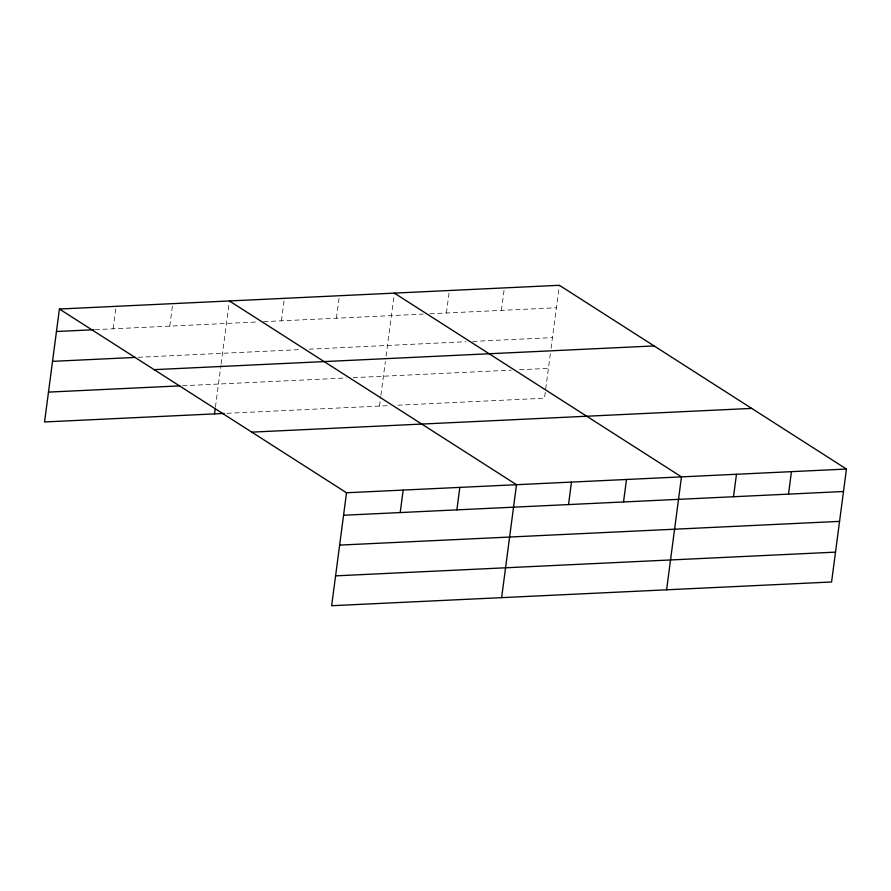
<?xml version="1.0" encoding="UTF-8"?>
<svg xmlns="http://www.w3.org/2000/svg" width="891" height="891" viewBox="0 0 891 891"><rect width="100%" height="100%" fill="white"/><g stroke="black" fill="none" stroke-linecap="round" stroke-linejoin="round"><path stroke-width="0.67" stroke-dasharray="4.46 3.34" d="M113.112 328.812L116.075 306.326M169.78 326.128L172.731 303.642M215.422 407.109L220.923 365.321M221.102 363.985L229.399 300.946M281.422 320.827L284.385 298.34M336.419 318.221L339.382 295.734M379.499 406.062L380.758 396.562M380.936 395.203L385.369 361.501M386.07 356.155L394.368 293.117M446.402 312.997L449.365 290.511M501.399 310.38L504.351 287.904M550.348 353.671L544.479 398.232L396.005 405.282M551.05 348.325L559.348 285.287M95.148 329.67L258.056 321.941M263.558 321.673L423.036 314.1M429.908 313.777L556.385 307.774M138.205 357.291L300.868 349.573M309.121 349.172L465.848 341.732M472.72 341.409L552.453 337.622M182.521 385.747L346.309 377.973M353.181 377.65L511.289 370.144M519.542 369.754L548.41 368.384M226.904 413.301L389.122 405.605"/><path stroke-width="1.34" d="M59.419 309.021L346.521 492.768L331.652 605.713L831.581 581.979L846.45 469.045L559.348 285.287L59.419 309.021L44.55 421.955L224.153 413.435M214.531 413.892L215.243 408.468M400.215 512.559L403.178 490.083M456.883 509.875L459.834 487.388M501.633 597.638L516.502 484.704L229.399 300.946M568.525 504.573L571.487 482.087M623.522 501.967L626.484 479.481M666.602 589.809L681.47 476.874L394.368 293.117M733.505 496.744L736.467 474.257M788.502 494.137L791.453 471.651M56.456 331.508L93.767 329.737M52.524 361.356L135.443 357.414M154.165 369.654L654.094 345.931M48.482 392.107L179.759 385.881M251.774 432.135L751.703 408.401M346.521 492.768L846.45 469.045M343.558 515.254L843.487 491.52M339.627 545.103L839.556 521.38M335.584 575.853L835.513 552.13"/></g></svg>
